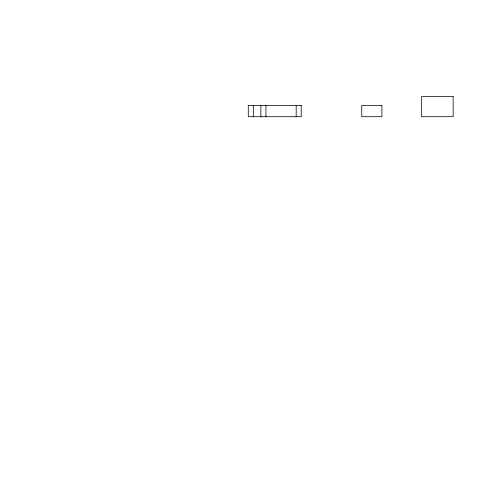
<?xml version="1.0" encoding="UTF-8"?>
<svg xmlns="http://www.w3.org/2000/svg" width="477" height="477" viewBox="0 0 477 477"><rect width="100%" height="100%" fill="white"/><g stroke="black" fill="none" stroke-linecap="round" stroke-linejoin="round"><path stroke-width="0.72" d="M296.181 105.363L296.181 116.716M265.922 105.363L265.922 116.716M260.877 105.363L260.877 116.716M253.317 105.363L253.317 116.716M453.15 96.539L421.632 96.539L421.632 116.716L453.15 116.716L453.15 96.539M301.225 105.363L248.273 105.363L248.273 116.716L301.225 116.716L301.225 105.363M381.916 105.363L361.745 105.363L361.745 116.716L381.916 116.716L381.916 105.363"/></g></svg>
